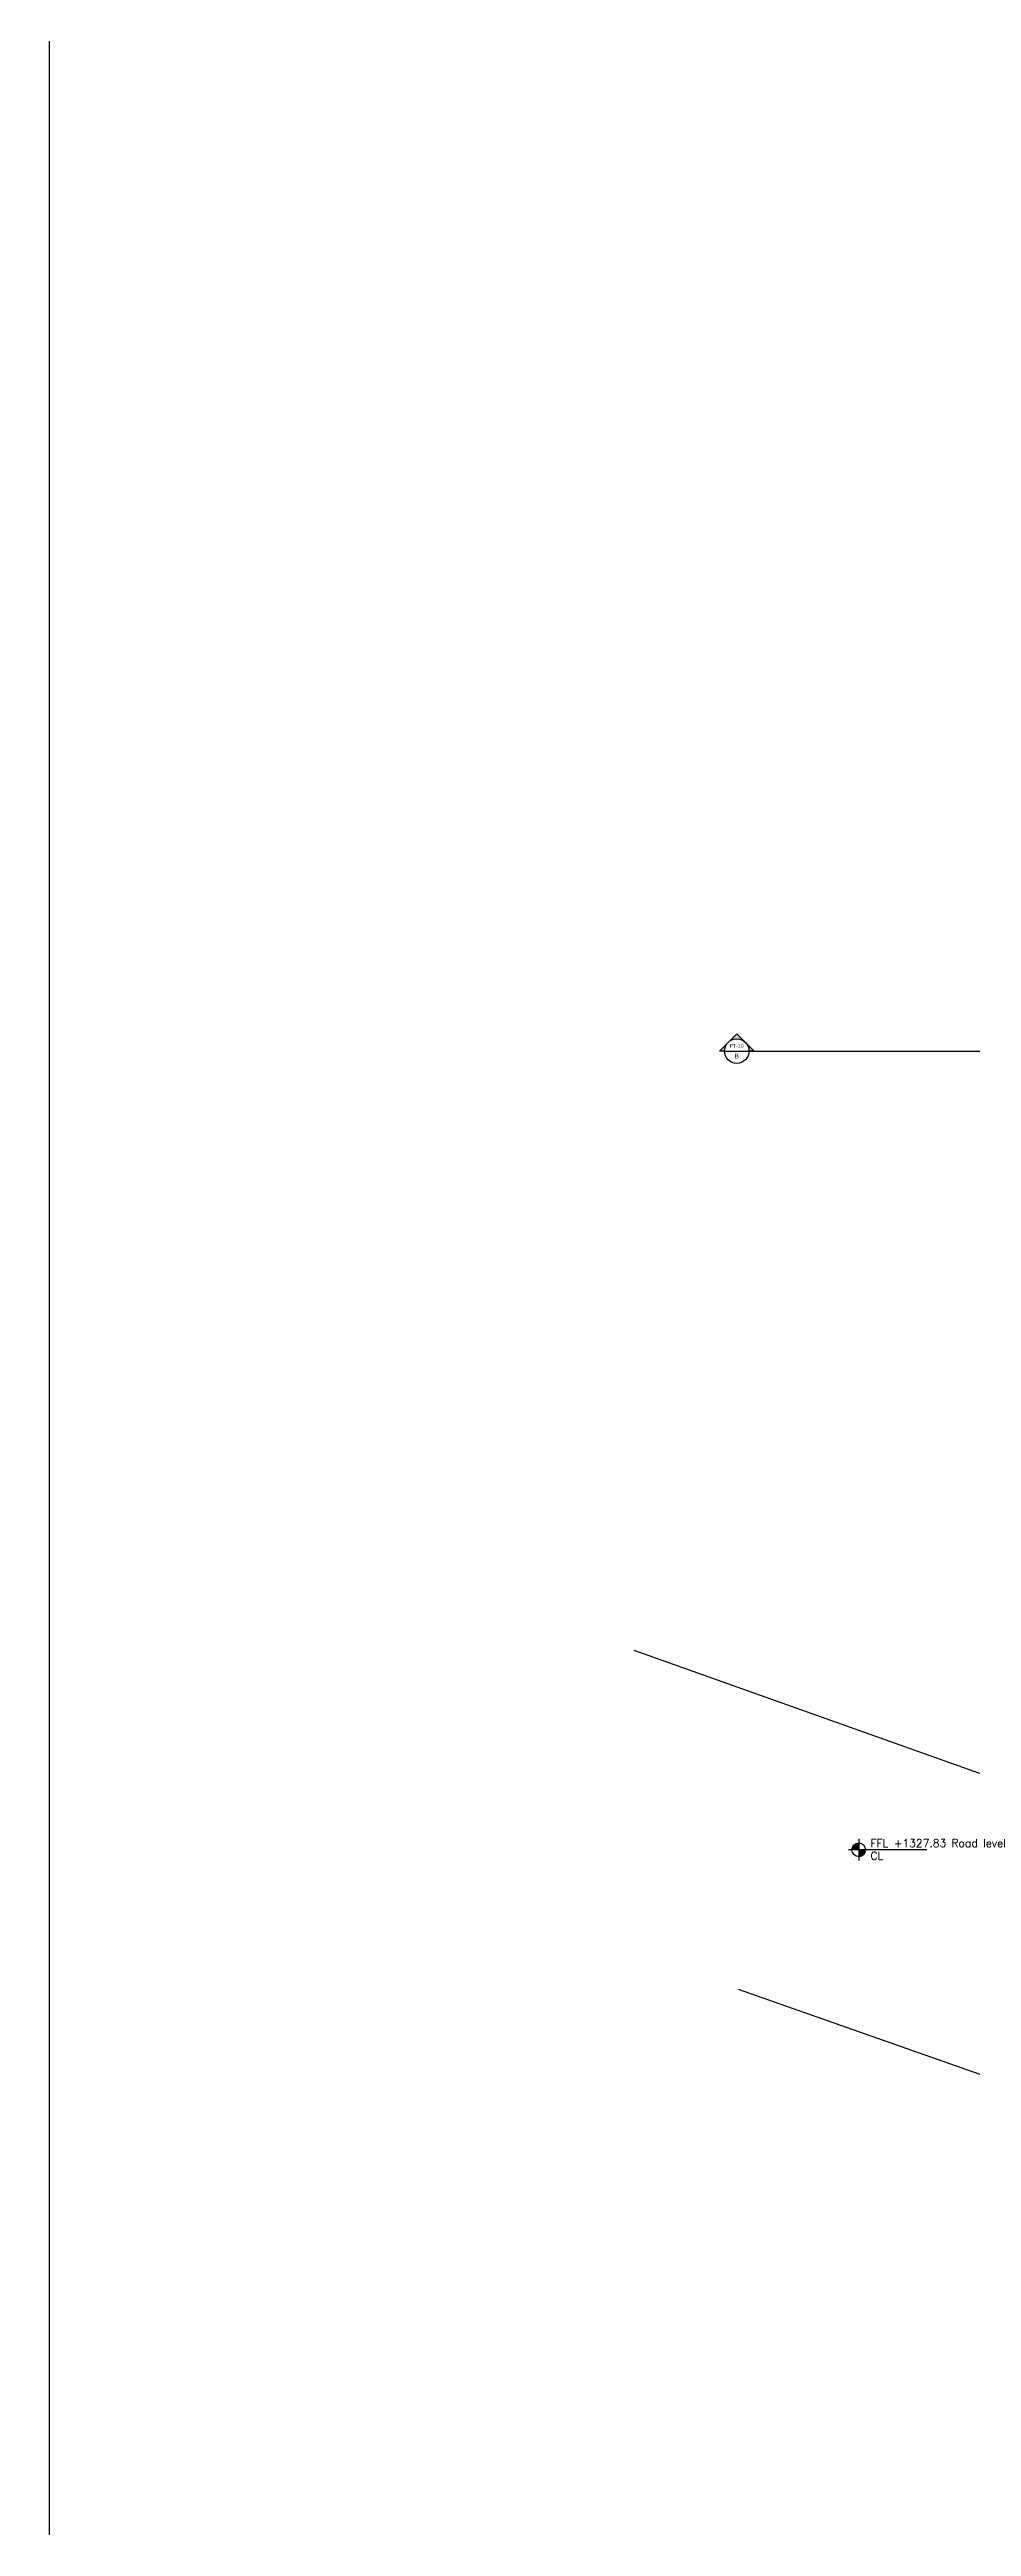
# Model space of a CAD drawing. Header units: centimetres. Extents: x 96271 to 179142, y 9855 to 112216.
# Drawn here: x 134779 to 136893, y 88771 to 94453 of the extents above; entities that cross this region are included whole.
import ezdxf
from ezdxf.enums import TextEntityAlignment as Align

# ---------------------------------------------------------------- set-up
doc = ezdxf.new("R2010")
doc.units = ezdxf.units.CM
doc.header["$LTSCALE"] = 100
doc.header["$MEASUREMENT"] = 0
doc.layers.get('0').update_dxf_attribs({"linetype": 'CONTINUOUS'})
doc.layers.add('A-Otln-Lot Limit', color=4, linetype='CONTINUOUS')
doc.layers.add('plan-elevation level', color=7, linetype='CONTINUOUS')
doc.layers.add('A-Sect-Iden', color=191, linetype='CONTINUOUS', lineweight=25)
doc.styles.add('ROMAND', font='romand.shx', dxfattribs={"height": 10})
doc.styles.add('ROMANS', font='romans.shx')
doc.styles.get("Standard").update_dxf_attribs({"font": 'arial.ttf'})
pattern_1 = [(90, (894916.29, -703049.082), (14.2875, 7.14375), [0, -14.2875])]

# ---------------------------------------------------------------- blocks, each defined once
blk = doc.blocks.new('CL-FFL-PLAN')
at = {"layer": 'plan-elevation level'}
h = blk.add_hatch(dxfattribs=at)
h.set_pattern_fill('DOTS', color=232, scale=9, angle=90, style=0)
h.set_pattern_definition(pattern_1)
h.paths.add_polyline_path([(-1229, 207), (-1229, 50), (-1385, 50, -0.414214)])
h = blk.add_hatch(dxfattribs=at)
h.set_pattern_fill('DOTS', color=232, scale=9, angle=90, style=0)
h.set_pattern_definition(pattern_1)
h.paths.add_polyline_path([(-1229, 50), (-1072, 50, -0.414214), (-1229, -106)])
at = {"layer": 'plan-elevation level', "color": 7, "ltscale": 111}
for p, q in [((337, 50), (-1463, 50)), ((-1229, 301), (-1229, -200))]:
    blk.add_line(p, q, dxfattribs=at)
blk.add_circle((-1229, 50), 156, dxfattribs=at)
at = {"layer": 'plan-elevation level', "color": 111, "ltscale": 111, "style": 'ROMAND'}
for s, p in [('CL', (-960, -180)), ('FFL', (-960, 110))]:
    blk.add_text(s, height=180, dxfattribs=at).set_placement(p)
for tag, p in [('FFL', (-424, 113)), ('CL', (-417, -180))]:
    blk.add_attdef(tag, p, '', height=180, dxfattribs=at)
blk = doc.blocks.new('Anno_Section_A2')
blk.add_line((2.5, 0), (-2.5, 0))
blk.add_circle((0, 0), 2.5)
at = {"style": 'ROMANS'}
blk.add_attdef('NUMBER', text='', height=1, dxfattribs=at).set_placement((0, 0.5), align=Align.CENTER)
blk.add_attdef('SHEET', text='', height=0.75, dxfattribs=at).set_placement((0, -0.5), align=Align.TOP_CENTER)
blk = doc.blocks.new('Anno_Arrow_A2')
h = blk.add_hatch(color=256)
h.paths.add_polyline_path([(-1.77, 1.77), (-3.54, 0), (-2.5, 0, -0.198912)])
h.paths.add_polyline_path([(0, 3.54), (-1.77, 1.77, -0.414214), (1.77, 1.77)])
h.paths.add_polyline_path([(2.37, 1.16), (2.25, 1.1, -0.114349), (2.5, 0), (3.54, 0)])
h.paths.add_polyline_path([(1.77, 1.77, -0.082683), (2.25, 1.1), (2.37, 1.16)])
blk.add_lwpolyline([(-2.5, 0), (-3.54, 0), (0, 3.54), (3.54, 0), (2.5, 0)])

msp = doc.modelspace()

# ---------------------------------------------------------------- linework, layer by layer
msp.add_lwpolyline([(134779.288, 108490.758), (143513.832, 108490.758), (143513.832, 28763.194), (134779.288, 28763.194)], close=True)
at = {"layer": 'A-Otln-Lot Limit'}
for points in [[(136965.712, 90479.123), (136120.052, 90780.833)], [(136358.63, 90003.381), (137049.382, 89760.839), (137736.484, 89700.241), (139969.68, 90208.803), (142228.733, 90195.091), (142638.47, 90315.364)]]:
    msp.add_lwpolyline(points, dxfattribs=at)
at = {"layer": 'A-Sect-Iden'}
msp.add_line((136383.148, 92155.286), (141114.439, 92155.286), dxfattribs=at)

# ---------------------------------------------------------------- block references
at = {"layer": 'A-Sect-Iden', "xscale": 11.25, "yscale": 11.25, "zscale": 11.25}
msp.add_blockref('Anno_Arrow_A2', (136355.023, 92155.286), dxfattribs=at)
at = {"layer": 'A-Sect-Iden'}
ref = msp.add_blockref('Anno_Section_A2', (136355.023, 92155.286), dxfattribs=dict(at, xscale=11.24999999999999, yscale=11.24999999999999, zscale=11.24999999999999, rotation=180))
ref.add_attrib('NUMBER', 'B', dxfattribs={"layer": '0', "height": 11.25}).set_placement((136355.023, 92138.411), align=Align.CENTER)
ref.add_attrib('SHEET', 'PT-10', dxfattribs={"layer": '0', "height": 8.4375}).set_placement((136354.764, 92171.657), align=Align.TOP_CENTER)
at = {"layer": 'plan-elevation level'}
ref = msp.add_blockref('CL-FFL-PLAN', (136757.503, 90318.388), dxfattribs=dict(at, xscale=0.09982510700227937, yscale=0.09982510700227937, zscale=0.09982510700227937))
ref.add_attrib('FFL', '+1327.83 Road level', (136715.18, 90329.62), dxfattribs={"layer": '0', "color": 111, "ltscale": 111, "height": 17.96852, "style": 'ROMAND'})

doc.saveas('drawing.dxf')
